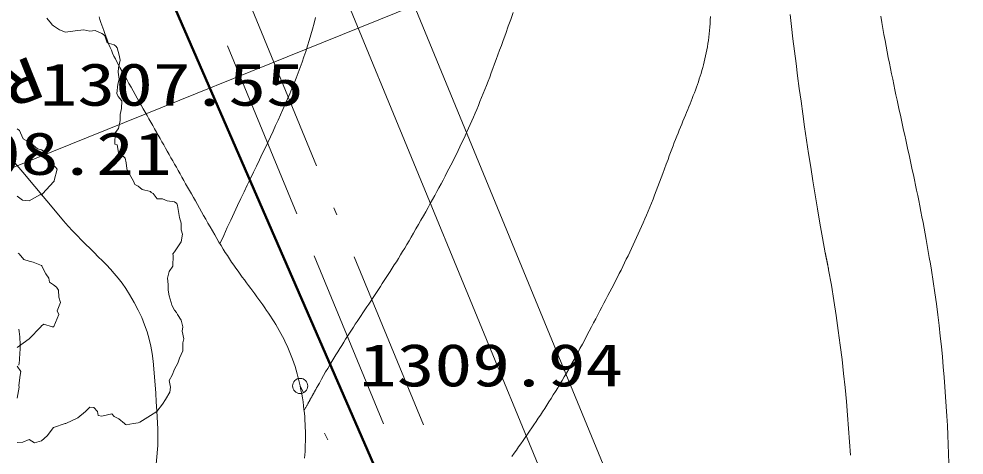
# Model space of a CAD drawing. Units: millimetres at full size, sheet at 1:500; details may follow other scales. Extents: x -209175 to 420500, y 0 to 351151.
# Drawn here: x 103540 to 119145, y 84812 to 92010 of the extents above; entities that cross this region are included whole.
import ezdxf
from ezdxf.enums import TextEntityAlignment as Align

# ---------------------------------------------------------------- set-up
doc = ezdxf.new("R2010")
doc.units = ezdxf.units.MM
doc.header["$LTSCALE"] = 500
for name, pattern in [('USER1', [9.25, 6, -1.5, 0.25, -1.5]), ('USER2', [1.75, 0.25, -1.5]), ('USER3', [7.5, 6, -1.5])]:
    doc.linetypes.add(name, pattern=pattern)
for name, color, linetype, lineweight in [('D-BGD', 7, 'Continuous', 13), ('D-BGD-HICN', 7, 'Continuous', 13), ('D-BGD-LWCN', 8, 'Continuous', 13), ('D-BGD-TXT', 7, 'Continuous', 13), ('D-BMK-HTXT', 7, 'Continuous', 13), ('D-BYP-STR2', 4, 'Continuous', 13), ('D-BYP-STR8', 5, 'Continuous', 50), ('D-STR', 1, 'Continuous', 13), ('サーフェス_コンタ作成', 33, 'Continuous', 13)]:
    doc.layers.add(name, color=color, linetype=linetype, lineweight=lineweight)
doc.styles.add('ＭＳ ゴシック', font='')
doc.styles.get('ＭＳ ゴシック').set_extended_font_data('MS Gothic')

msp = doc.modelspace()

# ---------------------------------------------------------------- linework, layer by layer
at = {"layer": 'D-BGD', "linetype": 'USER2'}
msp.add_line((108183.8, 85952.8), (112400.8, 77766.1), dxfattribs=at)
at = {"layer": 'D-BGD'}
msp.add_circle((108183.8, 85952.8), 125, dxfattribs=at)
at = {"layer": 'D-BGD-HICN'}
msp.add_lwpolyline([(108256.9, 85556.3), (108262.8, 85567.6), (108268.5, 85578.7), (108274.1, 85589.4), (108279.6, 85599.7), (108284.9, 85609.8), (108290, 85619.6), (108295, 85629.1), (108299.9, 85638.4), (108304.7, 85647.4), (108309.4, 85656.1), (108313.9, 85664.6), (108318.4, 85672.9), (108322.7, 85681.1), (108327, 85689), (108331.2, 85696.7), (108335.3, 85704.3), (108339.3, 85711.8), (108343.3, 85719.1), (108347.2, 85726.3), (108351.1, 85733.3), (108354.9, 85740.3), (108358.7, 85747.2), (108362.4, 85754), (108366.1, 85760.8), (108369.9, 85767.5), (108373.6, 85774.1), (108377.3, 85780.8), (108381, 85787.4), (108384.7, 85794.1), (108388.4, 85800.8), (108392.1, 85807.5), (108395.9, 85814.2), (108399.7, 85821), (108403.5, 85827.9), (108407.4, 85834.8), (108411.4, 85841.8), (108415.4, 85849), (108419.4, 85856.2), (108423.6, 85863.6), (108427.8, 85871.2), (108432.1, 85878.9), (108436.5, 85886.7), (108441, 85894.8), (108445.6, 85903), (108450.3, 85911.5), (108455.1, 85920.2), (108460.1, 85929.1), (108465.2, 85938.3), (108500.4, 86001.4), (108535.3, 86063.3), (108569.9, 86123.9), (108604.2, 86183.3), (108638.3, 86241.6), (108672, 86298.8), (108705.6, 86355), (108738.9, 86410.3), (108772, 86464.6), (108804.9, 86518.1), (108837.6, 86570.8), (108870.1, 86622.7), (108902.5, 86673.9), (108934.7, 86724.6), (108966.8, 86774.6), (108998.8, 86824.2), (109030.7, 86873.2), (109062.5, 86921.9), (109094.3, 86970.2), (109126, 87018.2), (109157.6, 87066), (109189.3, 87113.6), (109220.9, 87161.1), (109252.6, 87208.5), (109284.2, 87255.9), (109315.9, 87303.4), (109347.7, 87350.9), (109379.5, 87398.6), (109411.4, 87446.5), (109443.4, 87494.7), (109475.5, 87543.2), (109507.8, 87592.1), (109540.2, 87641.4), (109572.7, 87691.2), (109605.4, 87741.6), (109638.3, 87792.5), (109671.4, 87844.1), (109704.8, 87896.5), (109738.3, 87949.6), (109772.1, 88003.5), (109806.2, 88058.3), (109840.5, 88114), (109875.1, 88170.8), (109910.1, 88228.6), (109945.3, 88287.5), (109980.9, 88347.5), (110016.9, 88408.8), (110053.2, 88471.4), (110095.5, 88544.9), (110137, 88617.2), (110177.6, 88688.4), (110217.4, 88758.6), (110256.4, 88827.6), (110294.7, 88895.7), (110332.1, 88962.9), (110368.9, 89029.3), (110404.9, 89094.8), (110440.3, 89159.7), (110475, 89223.8), (110509, 89287.3), (110542.5, 89350.3), (110575.4, 89412.7), (110607.8, 89474.7), (110639.6, 89536.3), (110670.9, 89597.6), (110701.8, 89658.6), (110732.2, 89719.4), (110762.2, 89780), (110791.8, 89840.6), (110821, 89901.1), (110849.9, 89961.6), (110878.4, 90022.2), (110906.7, 90083), (110934.7, 90143.9), (110962.4, 90205.1), (110989.9, 90266.6), (111017.3, 90328.5), (111044.4, 90390.8), (111071.5, 90453.5), (111098.4, 90516.9), (111125.2, 90580.8), (111151.9, 90645.4), (111178.6, 90710.7), (111205.3, 90776.8), (111232.1, 90843.7), (111258.8, 90911.5), (111285.6, 90980.2), (111312.5, 91050), (111339.5, 91120.8), (111366.7, 91192.8), (111394, 91265.9), (111421.5, 91340.3), (111449.2, 91416), (111477.2, 91493.1), (111505.4, 91571.5), (111533.9, 91651.5), (111576.5, 91770.6), (111618.8, 91887.7), (111660.7, 92002.7), (111702.4, 92115.8)], dxfattribs=at)
at = {"layer": 'D-BGD-LWCN'}
for points in [[(117268.1, 84811.1), (117254.3, 85029.3), (117238.7, 85249.6), (117221.3, 85472.4), (117201.8, 85697.7), (117180.1, 85925.7), (117156.1, 86156.6), (117129.5, 86390.6), (117100.2, 86627.9), (117068.2, 86868.6), (117033.1, 87113), (116994.9, 87361.2), (116953.4, 87613.4), (116908.5, 87869.8), (116907.2, 87876.6), (116906, 87883.3), (116904.8, 87889.8), (116903.6, 87896.3), (116902.4, 87902.7), (116901.2, 87908.9), (116900, 87915.1), (116898.8, 87921.1), (116897.6, 87927.1), (116896.5, 87933), (116895.3, 87938.9), (116894.2, 87944.6), (116893, 87950.3), (116891.9, 87955.9), (116890.7, 87961.5), (116889.6, 87967), (116888.5, 87972.5), (116887.3, 87978), (116886.2, 87983.4), (116885.1, 87988.8), (116884, 87994.2), (116882.8, 87999.5), (116881.7, 88004.9), (116880.6, 88010.2), (116879.5, 88015.5), (116878.3, 88020.9), (116877.2, 88026.2), (116876.1, 88031.6), (116875, 88037), (116873.8, 88042.4), (116872.7, 88047.9), (116871.6, 88053.4), (116870.4, 88058.9), (116869.3, 88064.5), (116868.1, 88070.1), (116867, 88075.8), (116865.8, 88081.6), (116864.7, 88087.4), (116863.5, 88093.3), (116862.3, 88099.3), (116861.1, 88105.3), (116859.9, 88111.5), (116858.7, 88117.7), (116857.5, 88124.1), (116856.3, 88130.6), (116855.1, 88137.1), (116853.8, 88143.8), (116852.6, 88150.6), (116808.4, 88396.4), (116765.9, 88638), (116725.1, 88875.5), (116686, 89109.2), (116648.5, 89339.3), (116612.4, 89565.8), (116577.8, 89789.1), (116544.6, 90009.3), (116512.6, 90226.6), (116481.9, 90441.2), (116452.4, 90653.2), (116424, 90862.8), (116396.6, 91070.3), (116370.2, 91275.7), (116344.6, 91479.4), (116320, 91681.4), (116296.1, 91882), (116272.8, 92081.4)], [(106860.6, 88306.7), (106920.7, 88438.3), (106979.8, 88566.4), (107037.7, 88691), (107094.5, 88812.4), (107150.2, 88930.6), (107204.7, 89045.8), (107258.2, 89158.1), (107310.6, 89267.8), (107362, 89374.9), (107412.3, 89479.5), (107461.5, 89582), (107509.8, 89682.3), (107557, 89780.7), (107603.1, 89877.2), (107648.3, 89972.1), (107692.6, 90065.5), (107735.8, 90157.5), (107778.1, 90248.3), (107819.4, 90338), (107859.7, 90426.7), (107899.2, 90514.7), (107937.7, 90602.1), (107975.3, 90689), (108012.1, 90775.5), (108047.9, 90861.9), (108082.9, 90948.2), (108117, 91034.6), (108150.2, 91121.3), (108182.6, 91208.3), (108214.2, 91295.9), (108245, 91384.3), (108274.9, 91473.4), (108304.1, 91563.6), (108332.5, 91654.9), (108360.1, 91747.4), (108386.9, 91841.5), (108413, 91937.1), (108438.4, 92034.4)], [(111680.6, 84789.2), (111717.4, 84842.3), (111754.1, 84895.2), (111790.6, 84947.8), (111826.9, 85000.1), (111863.1, 85052.4), (111899.1, 85104.6), (111935.1, 85156.7), (111970.9, 85209), (112006.7, 85261.3), (112042.4, 85313.8), (112078.1, 85366.6), (112113.7, 85419.7), (112149.3, 85473.1), (112184.9, 85527), (112220.5, 85581.4), (112256.1, 85636.3), (112291.7, 85691.9), (112327.5, 85748.1), (112363.2, 85805.1), (112399.1, 85862.9), (112435.1, 85921.6), (112471.2, 85981.2), (112507.4, 86041.8), (112543.7, 86103.5), (112580.2, 86166.3), (112616.9, 86230.3), (112653.8, 86295.5), (112690.8, 86362.1), (112728.1, 86430), (112765.7, 86499.4), (112803.4, 86570.3), (112842.4, 86643.9), (112880.8, 86716.2), (112918.5, 86787.3), (112955.5, 86857.3), (112992, 86926.1), (113028, 86993.8), (113063.3, 87060.6), (113098.2, 87126.4), (113132.5, 87191.3), (113166.3, 87255.4), (113199.6, 87318.8), (113232.4, 87381.5), (113264.8, 87443.6), (113296.8, 87505), (113328.4, 87566), (113359.5, 87626.5), (113390.3, 87686.7), (113420.7, 87746.5), (113450.8, 87806), (113480.6, 87865.4), (113510.1, 87924.6), (113539.2, 87983.7), (113568.2, 88042.8), (113596.8, 88102), (113625.2, 88161.2), (113653.5, 88220.6), (113681.5, 88280.3), (113709.3, 88340.2), (113737, 88400.4), (113764.6, 88461.1), (113792, 88522.2), (113819.3, 88583.9), (113846.6, 88646.2), (113873.7, 88709.1), (113900.8, 88772.7), (113927.9, 88837.1), (113955, 88902.3), (113982.1, 88968.4), (114009.2, 89035.5), (114036.3, 89103.6), (114063.5, 89172.7), (114090.8, 89243), (114118.2, 89314.6), (114145.7, 89387.3), (114173.3, 89461.4), (114201.1, 89536.9), (114229, 89613.8), (114257.1, 89692.2), (114277.8, 89749.6), (114298.5, 89806), (114319.3, 89861.4), (114340, 89915.8), (114360.8, 89969.3), (114381.5, 90022), (114402.1, 90073.9), (114422.7, 90125), (114443.2, 90175.5), (114463.5, 90225.3), (114483.8, 90274.5), (114503.9, 90323.1), (114523.8, 90371.2), (114543.5, 90418.9), (114563, 90466.1), (114582.3, 90513), (114601.3, 90559.6), (114620, 90605.9), (114638.5, 90652), (114656.6, 90697.9), (114674.4, 90743.7), (114691.9, 90789.5), (114709, 90835.2), (114725.7, 90880.9), (114742, 90926.7), (114757.9, 90972.7), (114773.3, 91018.8), (114788.2, 91065.1), (114802.7, 91111.7), (114816.6, 91158.6), (114830.1, 91205.9), (114842.9, 91253.6), (114855.3, 91301.7), (114867, 91350.4), (114878.1, 91399.6), (114888.6, 91449.4), (114898.4, 91499.9), (114907.6, 91551.1), (114916.1, 91603), (114923.9, 91655.8), (114930.9, 91709.3), (114937.2, 91763.8), (114942.8, 91819.3), (114947.6, 91875.7), (114951.5, 91933.2), (114954.7, 91991.7), (114956.9, 92051.4)], [(118895.7, 84680.8), (118889.7, 84834), (118883.2, 84987.9), (118876.1, 85142.9), (118868.3, 85299), (118859.7, 85456.3), (118850.3, 85615), (118840, 85775.2), (118828.5, 85937), (118815.9, 86100.6), (118802.1, 86266.2), (118786.9, 86433.7), (118770.2, 86603.5), (118752, 86775.6), (118732.2, 86950.2), (118710.6, 87127.4), (118687.2, 87307.2), (118661.8, 87490), (118634.4, 87675.8), (118604.9, 87864.7), (118587.9, 87969.2), (118570.9, 88071.8), (118553.7, 88172.6), (118536.5, 88271.6), (118519.3, 88368.9), (118502, 88464.7), (118484.6, 88559), (118467.2, 88651.8), (118449.7, 88743.3), (118432.2, 88833.5), (118414.6, 88922.6), (118397, 89010.6), (118379.3, 89097.6), (118361.6, 89183.7), (118343.8, 89268.9), (118326, 89353.4), (118308.2, 89437.2), (118290.3, 89520.4), (118272.5, 89603.2), (118254.5, 89685.5), (118236.6, 89767.4), (118218.6, 89849.1), (118200.6, 89930.7), (118182.6, 90012.1), (118164.6, 90093.6), (118146.6, 90175.1), (118128.5, 90256.8), (118110.4, 90338.8), (118092.4, 90421.1), (118074.3, 90503.8), (118056.2, 90586.9), (118038.2, 90670.7), (118020.1, 90755.1), (118002, 90840.3), (117983.9, 90926.3), (117965.9, 91013.3), (117947.8, 91101.2), (117929.8, 91190.2), (117911.8, 91280.4), (117893.8, 91371.8), (117875.8, 91464.5), (117857.8, 91558.7), (117839.9, 91654.3), (117822, 91751.6), (117804.1, 91850.5), (117786.3, 91951.1), (117768.5, 92053.6)]]:
    msp.add_lwpolyline(points, dxfattribs=at)
at = {"layer": 'D-BMK-HTXT'}
msp.add_line((85989.9, 82508), (121410, 96813.8), dxfattribs=at)
at = {"layer": 'D-BYP-STR2'}
for points in [[(104862.8, 92042.4), (104877.9, 91997.9), (104893.2, 91953.2), (104908.6, 91908.2), (104924.2, 91862.9), (104940.2, 91817.3), (104956.5, 91771.5), (104973.3, 91725.4), (104990.6, 91679.1), (105008.5, 91632.5), (105027.1, 91585.8), (105046.4, 91538.9), (105066.5, 91491.8), (105087.5, 91444.5), (105109.5, 91397.1), (105132.5, 91349.5), (105156.6, 91301.8), (105181.9, 91254), (105208.4, 91206.1), (105246.3, 91139.3), (105283.4, 91073.6), (105320, 91009.1), (105355.9, 90945.7), (105391.2, 90883.4), (105426, 90822), (105460.3, 90761.5), (105494, 90701.9), (105527.3, 90643.1), (105560.2, 90585.1), (105592.6, 90527.8), (105624.7, 90471.2), (105656.4, 90415.2), (105687.8, 90359.8), (105718.9, 90304.8), (105749.7, 90250.4), (105780.3, 90196.3), (105810.7, 90142.7), (105841, 90089.3), (105871.1, 90036.2), (105901, 89983.3), (105930.9, 89930.5), (105960.7, 89877.9), (105990.5, 89825.3), (106020.3, 89772.7), (106050.1, 89720), (106080, 89667.3), (106110, 89614.3), (106140.1, 89561.2), (106170.3, 89507.9), (106200.7, 89454.2), (106231.3, 89400.1), (106262.1, 89345.7), (106293.2, 89290.8), (106324.6, 89235.3), (106356.4, 89179.3), (106388.4, 89122.7), (106420.9, 89065.4), (106453.7, 89007.4), (106487, 88948.6), (106520.8, 88889), (106555, 88828.6), (106589.8, 88767.2), (106625.1, 88704.8), (106661.1, 88641.4), (106697.6, 88576.9), (106734.7, 88511.2), (106772.6, 88444.4), (106807.1, 88384.3), (106841.9, 88325.6), (106876.7, 88268.1), (106911.8, 88211.9), (106946.9, 88156.8), (106982.1, 88102.9), (107017.3, 88049.9), (107052.6, 87998), (107087.8, 87946.9), (107123.1, 87896.7), (107158.2, 87847.2), (107193.3, 87798.5), (107228.3, 87750.4), (107263.2, 87702.8), (107297.9, 87655.8), (107332.4, 87609.2), (107366.7, 87563), (107400.8, 87517), (107434.6, 87471.3), (107468.1, 87425.8), (107501.3, 87380.4), (107534.1, 87335), (107566.6, 87289.7), (107598.7, 87244.2), (107630.4, 87198.5), (107661.7, 87152.7), (107692.4, 87106.5), (107722.7, 87060), (107752.5, 87013.1), (107781.7, 86965.6), (107810.3, 86917.6), (107838.3, 86869), (107865.7, 86819.8), (107892.5, 86769.7), (107918.5, 86718.8), (107943.9, 86667.1), (107968.5, 86614.4), (107992.4, 86560.7), (108015.5, 86505.9), (108037.8, 86449.9), (108059.2, 86392.7), (108079.8, 86334.3), (108099.5, 86274.5), (108118.3, 86213.2), (108136.1, 86150.5), (108153, 86086.3), (108168.9, 86020.4), (108183.8, 85952.8), (108197.4, 85885.7), (108209.6, 85819.6), (108220.6, 85754.5), (108230.5, 85690.5), (108239.1, 85627.4), (108246.6, 85565.2), (108253, 85503.9), (108258.4, 85443.3), (108262.8, 85383.5), (108266.2, 85324.5), (108268.7, 85266.1), (108270.4, 85208.3), (108271.1, 85151), (108271.1, 85094.3), (108270.4, 85038), (108268.9, 84982.2), (108266.7, 84926.7), (108263.9, 84871.5), (108260.6, 84816.6), (108256.6, 84761.8)], [(105780.3, 84347.8), (105832.8, 84968.3), (105835.8, 85102.9), (105834.3, 85242.4), (105817.9, 85542.6), (105808.8, 85691.1), (105800.6, 85834.2), (105792.5, 85972.6), (105756.1, 86362.8), (105738.3, 86486.5), (105715.8, 86607.5), (105688.4, 86726.7), (105655.4, 86845.1), (105615.8, 86963.7), (105568.4, 87083.2), (105511.7, 87204.8), (105445.6, 87330.6), (105368.6, 87462.1), (105305.7, 87559.9), (105242.6, 87649.4), (105179, 87732), (105114.5, 87808.8), (105050, 87881.8), (104984.4, 87951.5), (104918.4, 88019.5), (104851.1, 88086.2), (104783.3, 88153), (104573.6, 88359.7), (104501.3, 88433.1), (104427.7, 88510.1), (104352.7, 88591.6), (104276.3, 88678.4), (104197.7, 88770.7), (103603.9, 89482.7), (103472.1, 89635.6)], [(103536.8, 86892.5), (103543.8, 86849.1), (103549.4, 86805.8), (103553.9, 86762.7), (103557.1, 86719.8), (103559.3, 86677.1), (103560.4, 86634.4), (103560.5, 86591.8), (103559.7, 86549.2), (103558, 86506.7), (103555.6, 86464.2), (103552.4, 86421.7), (103548.5, 86379.1), (103544, 86336.5), (103539, 86293.7)]]:
    msp.add_lwpolyline(points, dxfattribs=at)
at = {"layer": 'D-BYP-STR8'}
msp.add_line((118719.1, 63257.7), (88327, 133037.8), dxfattribs=at)
at = {"layer": 'D-STR'}
for p, q in [((93589.4, 132199), (121277.3, 65029.7)), ((92744.8, 131663.5), (120361.3, 64627.9))]:
    msp.add_line(p, q, dxfattribs=at)
at = {"layer": 'D-STR', "linetype": 'USER1'}
msp.add_line((91455.8, 130846.2), (119137.9, 63660), dxfattribs=at)
at = {"layer": 'D-STR', "linetype": 'USER3'}
msp.add_line((91264.7, 129705.1), (118437.7, 63784.2), dxfattribs=at)
at = {"layer": 'サーフェス_コンタ作成'}
for points in [[(103511, 85020.6), (103605.5, 85025.5), (103711, 85069.8), (103796.4, 85016.4), (103911, 85049.3), (104006.9, 85131), (104111, 85266.7), (104302.5, 85331), (104311, 85333.5), (104314.6, 85334.6), (104511, 85424.1), (104641.3, 85531), (104711, 85602.4), (104775.6, 85595.6), (104836.3, 85531), (104846.5, 85466.5), (104911, 85454.1), (105072.7, 85492.7), (105111, 85447.5), (105190.6, 85410.6), (105283.1, 85331), (105297.7, 85317.7), (105311, 85313.5), (105431, 85331), (105511, 85346.1), (105534.9, 85354.9), (105711, 85466.2), (105816.4, 85531), (105911, 85652.8), (105958.6, 85731), (106030.3, 85850.3), (106042.3, 85931), (106021, 86041), (106071.2, 86131), (106111, 86229.6), (106166.2, 86331), (106192.3, 86412.3), (106243.9, 86531), (106245.6, 86665.6), (106263.7, 86731), (106236.4, 86856.4), (106245, 86931), (106216.7, 87036.7), (106160.2, 87131), (106142.4, 87162.4), (106111, 87203.8), (106063.8, 87283.8), (106056.1, 87331), (106021.6, 87441.6), (106001.8, 87531), (106007.1, 87627.1), (105993.5, 87731), (106019.6, 87839.6), (106080.2, 87931), (106087.9, 88107.9), (106080.7, 88131), (106111, 88164.2), (106221.2, 88331), (106238.7, 88458.7), (106218.7, 88531), (106220.4, 88640.4), (106193.7, 88731), (106179.2, 88799.2), (106156.2, 88931), (106145.2, 88965.2), (106111, 88993.8), (105988.1, 89008.1), (105911, 89042), (105822.8, 89042.8), (105759.1, 89131), (105725.3, 89145.3), (105711, 89160), (105574, 89194), (105511, 89249.4), (105456.2, 89276.2), (105432.6, 89331), (105387.5, 89407.5), (105324.7, 89531), (105319.6, 89539.6), (105311, 89635.8), (105292, 89712), (105277.1, 89731), (105187, 89807), (105162.9, 89931), (105122.2, 89942.2), (105129.9, 90131), (105182, 90202), (105209.3, 90331), (105211.6, 90431.6), (105233, 90531), (105237.7, 90657.7), (105177.1, 90731), (105157.3, 90777.3), (105174.8, 90931), (105197.8, 91017.8), (105180.5, 91131), (105182.3, 91202.3), (105213, 91331), (105192.9, 91412.9), (105160, 91531), (105141.4, 91561.4), (105111, 91582.1), (104995.6, 91615.6), (104957.7, 91731), (104934.4, 91754.4), (104911, 91770.3), (104797.6, 91817.6), (104711, 91809.7), (104610.3, 91830.3), (104511, 91815.9), (104384.2, 91804.2), (104311, 91790.8), (104207.7, 91827.7), (104111, 91894.1), (104090.3, 91910.3), (104079.7, 91931), (104000.5, 92020.5)], [(103511, 89083.7), (103600.3, 89020.3), (103711, 89006.9), (103894.8, 89114.8), (103911, 89100.5), (103932.8, 89131), (104111, 89320.9), (104119.8, 89331), (104124, 89344), (104174.5, 89531), (104144.5, 89564.5), (104111, 89591.3), (104046.1, 89666.1), (104019.4, 89731), (103984.5, 89804.5), (103911, 89849.3), (103844.6, 89864.6), (103769.7, 89931), (103738.8, 89958.8), (103711, 89974), (103609.5, 90029.5), (103567.4, 90131), (103550.7, 90170.7), (103511, 90196.4)], [(103525.2, 88145.2), (103543.1, 88131), (103620.3, 88040.3), (103711, 88011.7), (103776.5, 87996.5), (103911, 87940.1), (103916.7, 87936.7), (103917.8, 87931), (103982.2, 87802.2), (104032.9, 87731), (104047.8, 87667.8), (104111, 87623.3), (104163.3, 87583.3), (104191.8, 87531), (104199.3, 87419.3), (104224.8, 87331), (104170.2, 87190.2), (104197.6, 87131), (104116.1, 86936.1), (104111.7, 86931), (104111, 86930.4), (104109.4, 86929.4), (104088.8, 86931), (103954.2, 86974.2), (103911, 86942.8), (103902.2, 86931), (103711, 86732.1), (103710.1, 86731), (103511, 86588.7)], [(103511, 86279.7), (103569.7, 86189.7), (103559.5, 86131), (103541.1, 85961.1), (103543, 85931), (103511, 85753.8)]]:
    msp.add_lwpolyline(points, dxfattribs=at)

# ---------------------------------------------------------------- texts
at = {"layer": 'D-BGD-TXT', "style": 'ＭＳ ゴシック', "width": 1.3}
for s, p in [('1307.55', (103882, 91282.3)), ('1308.21', (101698.7, 90142)), ('1309.94', (109154.2, 86650.8))]:
    msp.add_text(s, height=705, rotation=359.993, dxfattribs=at).set_placement(p, align=Align.TOP_LEFT)
at = {"layer": 'D-BMK-HTXT', "style": 'ＭＳ ゴシック', "width": 1.3}
msp.add_text('R= ∞ ', height=705, rotation=201.993, dxfattribs=at).set_placement((104005.2, 90756.7), align=Align.TOP_LEFT)

doc.saveas('drawing.dxf')
